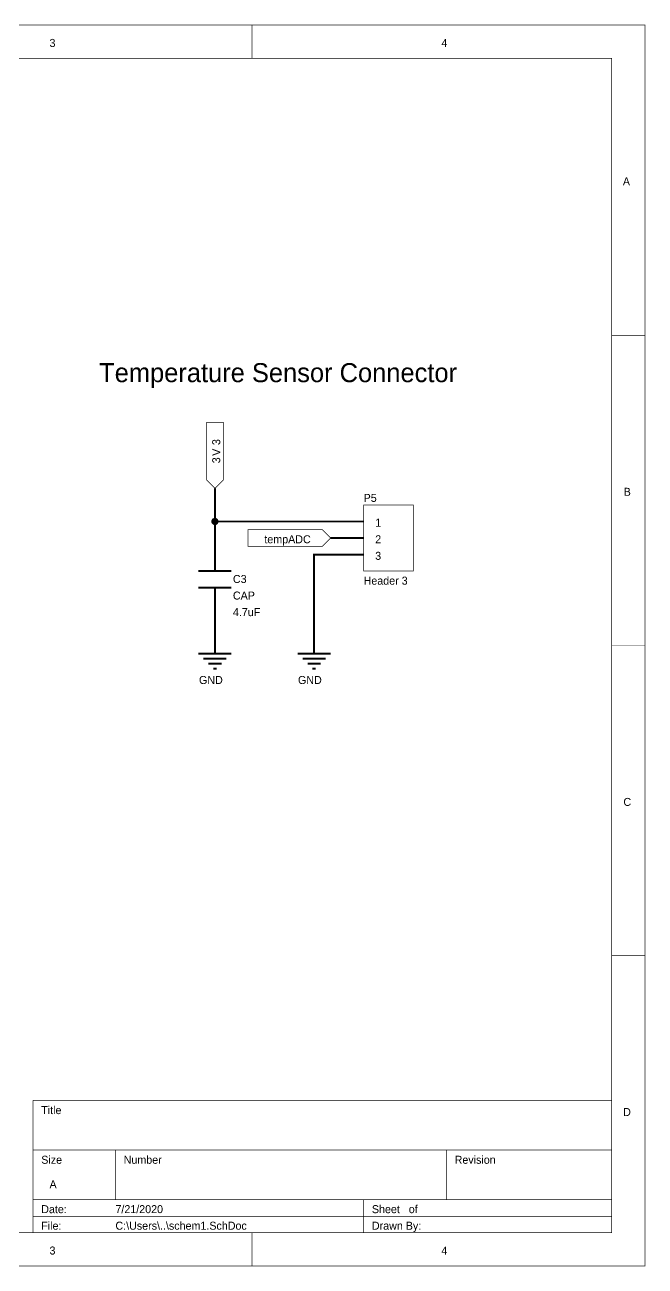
# Model space of a CAD drawing. Header units: millimetres. Extents: x 0 to 9.5, y 0 to 7.5.
# Drawn here: x 5.75 to 9.5, y 0 to 7.5 of the extents above; entities that cross this region are included whole.
import ezdxf

# ---------------------------------------------------------------- set-up
doc = ezdxf.new("R2010")
doc.units = ezdxf.units.MM
doc.header["$MEASUREMENT"] = 0
doc.layers.add('Sheet', color=255, linetype='Continuous')

msp = doc.modelspace()

# ---------------------------------------------------------------- linework, layer by layer
at = {"layer": 'Sheet', "const_width": 0.0039}
for points in [[(0.0008, 7.5), (0.0008, 0), (9.4996, 0), (9.4996, 7.5), (0.0008, 7.5), (0.0008, 7.5)], [(0.0008, 7.5), (9.4996, 7.5), (9.4996, 0), (0.0008, 0), (0.0008, 7.5)], [(0.2009, 7.2999), (0.2009, 0.1997), (9.2995, 0.1997), (9.2995, 7.2999), (0.2009, 7.2999), (0.2009, 7.2999)], [(0.2009, 7.2999), (9.2995, 7.2999), (9.2995, 0.1997), (0.2009, 0.1997), (0.2009, 7.2999)], [(6.9499, 4.7498), (6.8999, 4.6998), (6.8499, 4.7498), (6.8499, 5.0996), (6.9499, 5.0996), (6.9499, 4.7498)], [(6.9499, 4.7498), (6.8999, 4.6998), (6.8499, 4.7498), (6.8499, 5.0996), (6.9499, 5.0996), (6.9499, 4.7498)], [(7.7999, 4.5997), (7.7999, 4.1999), (8.0997, 4.1999), (8.0997, 4.5997), (7.7999, 4.5997), (7.7999, 4.5997)], [(7.7999, 4.5997), (8.0997, 4.5997), (8.0997, 4.1999), (7.7999, 4.1999), (7.7999, 4.5997)], [(7.1, 4.35), (7.1, 4.4496), (7.5498, 4.4496), (7.5998, 4.3996), (7.5498, 4.35), (7.1, 4.35)], [(7.1, 4.35), (7.1, 4.4496), (7.5498, 4.4496), (7.5998, 4.3996), (7.5498, 4.35), (7.1, 4.35)]]:
    msp.add_lwpolyline(points, close=True, dxfattribs=at)
at = {"layer": 'Sheet'}
for points, const_width in [([(7.125, 7.5), (7.125, 7.2999)], 0.0039), ([(9.4996, 7.5), (9.2995, 7.5)], 0.0039), ([(9.4996, 7.5), (9.4996, 7.2999)], 0.0039), ([(9.4996, 5.625), (9.2995, 5.625)], 0.0039), ([(6.8999, 4.6998), (6.8999, 4.4997), (6.8999, 4.3996)], 0.0118), ([(6.8799, 4.4997), (6.8799, 4.5009), (6.8799, 4.5018), (6.8803, 4.5026), (6.8803, 4.5038), (6.8807, 4.5047), (6.8807, 4.5055), (6.8811, 4.5068), (6.8815, 4.5076), (6.882, 4.5084), (6.8824, 4.5093), (6.8828, 4.5101), (6.8832, 4.5109), (6.884, 4.5118), (6.8845, 4.5126), (6.8853, 4.513), (6.8857, 4.5138), (6.8865, 4.5147), (6.8874, 4.5151), (6.8878, 4.5159), (6.8886, 4.5163), (6.8895, 4.5168), (6.8903, 4.5172), (6.8911, 4.5176), (6.8924, 4.518), (6.8932, 4.5184), (6.894, 4.5188), (6.8949, 4.5193), (6.8957, 4.5193), (6.897, 4.5193), (6.8978, 4.5197), (6.899, 4.5197), (6.8999, 4.5197)], 0.0039), ([(6.8799, 4.4997), (6.8799, 4.5009), (6.8799, 4.5018), (6.8803, 4.5026), (6.8803, 4.5038), (6.8807, 4.5047), (6.8807, 4.5055), (6.8811, 4.5068), (6.8815, 4.5076), (6.882, 4.5084), (6.8824, 4.5093), (6.8828, 4.5101), (6.8832, 4.5109), (6.884, 4.5118), (6.8845, 4.5126), (6.8853, 4.513), (6.8857, 4.5138), (6.8865, 4.5147), (6.8874, 4.5151), (6.8878, 4.5159), (6.8886, 4.5163), (6.8895, 4.5168), (6.8903, 4.5172), (6.8911, 4.5176), (6.8924, 4.518), (6.8932, 4.5184), (6.894, 4.5188), (6.8949, 4.5193), (6.8957, 4.5193), (6.897, 4.5193), (6.8978, 4.5197), (6.899, 4.5197), (6.8999, 4.5197)], 0.0039), ([(6.8799, 4.4997), (6.8799, 4.5009), (6.8799, 4.5018), (6.8803, 4.5026), (6.8803, 4.5038), (6.8807, 4.5047), (6.8807, 4.5055), (6.8811, 4.5068), (6.8815, 4.5076), (6.882, 4.5084), (6.8824, 4.5093), (6.8828, 4.5101), (6.8832, 4.5109), (6.884, 4.5118), (6.8845, 4.5126), (6.8853, 4.513), (6.8857, 4.5138), (6.8865, 4.5147), (6.8874, 4.5151), (6.8878, 4.5159), (6.8886, 4.5163), (6.8895, 4.5168), (6.8903, 4.5172), (6.8911, 4.5176), (6.8924, 4.518), (6.8932, 4.5184), (6.894, 4.5188), (6.8949, 4.5193), (6.8957, 4.5193), (6.897, 4.5193), (6.8978, 4.5197), (6.899, 4.5197), (6.8999, 4.5197)], 0.0039), ([(6.8799, 4.4997), (6.8799, 4.5009), (6.8799, 4.5018), (6.8803, 4.5026), (6.8803, 4.5038), (6.8807, 4.5047), (6.8807, 4.5055), (6.8811, 4.5068), (6.8815, 4.5076), (6.882, 4.5084), (6.8824, 4.5093), (6.8828, 4.5101), (6.8832, 4.5109), (6.884, 4.5118), (6.8845, 4.5126), (6.8853, 4.513), (6.8857, 4.5138), (6.8865, 4.5147), (6.8874, 4.5151), (6.8878, 4.5159), (6.8886, 4.5163), (6.8895, 4.5168), (6.8903, 4.5172), (6.8911, 4.5176), (6.8924, 4.518), (6.8932, 4.5184), (6.894, 4.5188), (6.8949, 4.5193), (6.8957, 4.5193), (6.897, 4.5193), (6.8978, 4.5197), (6.899, 4.5197), (6.8999, 4.5197)], 0.0039), ([(6.8799, 4.4997), (6.8799, 4.5009), (6.8799, 4.5018), (6.8803, 4.5026), (6.8803, 4.5038), (6.8807, 4.5047), (6.8807, 4.5055), (6.8811, 4.5068), (6.8815, 4.5076), (6.882, 4.5084), (6.8824, 4.5093), (6.8828, 4.5101), (6.8832, 4.5109), (6.884, 4.5118), (6.8845, 4.5126), (6.8853, 4.513), (6.8857, 4.5138), (6.8865, 4.5147), (6.8874, 4.5151), (6.8878, 4.5159), (6.8886, 4.5163), (6.8895, 4.5168), (6.8903, 4.5172), (6.8911, 4.5176), (6.8924, 4.518), (6.8932, 4.5184), (6.894, 4.5188), (6.8949, 4.5193), (6.8957, 4.5193), (6.897, 4.5193), (6.8978, 4.5197), (6.899, 4.5197), (6.8999, 4.5197)], 0.0039), ([(6.8799, 4.4997), (6.8799, 4.5009), (6.8799, 4.5018), (6.8803, 4.5026), (6.8803, 4.5038), (6.8807, 4.5047), (6.8807, 4.5055), (6.8811, 4.5068), (6.8815, 4.5076), (6.882, 4.5084), (6.8824, 4.5093), (6.8828, 4.5101), (6.8832, 4.5109), (6.884, 4.5118), (6.8845, 4.5126), (6.8853, 4.513), (6.8857, 4.5138), (6.8865, 4.5147), (6.8874, 4.5151), (6.8878, 4.5159), (6.8886, 4.5163), (6.8895, 4.5168), (6.8903, 4.5172), (6.8911, 4.5176), (6.8924, 4.518), (6.8932, 4.5184), (6.894, 4.5188), (6.8949, 4.5193), (6.8957, 4.5193), (6.897, 4.5193), (6.8978, 4.5197), (6.899, 4.5197), (6.8999, 4.5197)], 0.0039), ([(6.8799, 4.4997), (6.8799, 4.5009), (6.8799, 4.5018), (6.8803, 4.5026), (6.8803, 4.5038), (6.8807, 4.5047), (6.8807, 4.5055), (6.8811, 4.5068), (6.8815, 4.5076), (6.882, 4.5084), (6.8824, 4.5093), (6.8828, 4.5101), (6.8832, 4.5109), (6.884, 4.5118), (6.8845, 4.5126), (6.8853, 4.513), (6.8857, 4.5138), (6.8865, 4.5147), (6.8874, 4.5151), (6.8878, 4.5159), (6.8886, 4.5163), (6.8895, 4.5168), (6.8903, 4.5172), (6.8911, 4.5176), (6.8924, 4.518), (6.8932, 4.5184), (6.894, 4.5188), (6.8949, 4.5193), (6.8957, 4.5193), (6.897, 4.5193), (6.8978, 4.5197), (6.899, 4.5197), (6.8999, 4.5197)], 0.0039), ([(6.8799, 4.4997), (6.8799, 4.5009), (6.8799, 4.5018), (6.8803, 4.5026), (6.8803, 4.5038), (6.8807, 4.5047), (6.8807, 4.5055), (6.8811, 4.5068), (6.8815, 4.5076), (6.882, 4.5084), (6.8824, 4.5093), (6.8828, 4.5101), (6.8832, 4.5109), (6.884, 4.5118), (6.8845, 4.5126), (6.8853, 4.513), (6.8857, 4.5138), (6.8865, 4.5147), (6.8874, 4.5151), (6.8878, 4.5159), (6.8886, 4.5163), (6.8895, 4.5168), (6.8903, 4.5172), (6.8911, 4.5176), (6.8924, 4.518), (6.8932, 4.5184), (6.894, 4.5188), (6.8949, 4.5193), (6.8957, 4.5193), (6.897, 4.5193), (6.8978, 4.5197), (6.899, 4.5197), (6.8999, 4.5197)], 0.0039), ([(7.5998, 4.4997), (6.8999, 4.4997)], 0.0118), ([(6.8999, 4.5197), (6.8999, 4.5197)], 0.0039), ([(6.8999, 4.5197), (6.9011, 4.5197), (6.902, 4.5197), (6.9028, 4.5193), (6.9041, 4.5193), (6.9049, 4.5193), (6.9057, 4.5188), (6.907, 4.5184), (6.9078, 4.518), (6.9086, 4.5176), (6.9095, 4.5172), (6.9103, 4.5168), (6.9111, 4.5163), (6.912, 4.5159), (6.9128, 4.5151), (6.9132, 4.5147), (6.9141, 4.5138), (6.9149, 4.513), (6.9153, 4.5126), (6.9161, 4.5118), (6.9166, 4.5109), (6.917, 4.5101), (6.9174, 4.5093), (6.9178, 4.5084), (6.9182, 4.5076), (6.9186, 4.5068), (6.9191, 4.5055), (6.9195, 4.5047), (6.9195, 4.5038), (6.9195, 4.5026), (6.9199, 4.5018), (6.9199, 4.5009), (6.9199, 4.4997)], 0.0039), ([(6.8999, 4.5197), (6.8999, 4.5197)], 0.0039), ([(6.8999, 4.5197), (6.9011, 4.5197), (6.902, 4.5197), (6.9028, 4.5193), (6.9041, 4.5193), (6.9049, 4.5193), (6.9057, 4.5188), (6.907, 4.5184), (6.9078, 4.518), (6.9086, 4.5176), (6.9095, 4.5172), (6.9103, 4.5168), (6.9111, 4.5163), (6.912, 4.5159), (6.9128, 4.5151), (6.9132, 4.5147), (6.9141, 4.5138), (6.9149, 4.513), (6.9153, 4.5126), (6.9161, 4.5118), (6.9166, 4.5109), (6.917, 4.5101), (6.9174, 4.5093), (6.9178, 4.5084), (6.9182, 4.5076), (6.9186, 4.5068), (6.9191, 4.5055), (6.9195, 4.5047), (6.9195, 4.5038), (6.9195, 4.5026), (6.9199, 4.5018), (6.9199, 4.5009), (6.9199, 4.4997)], 0.0039), ([(6.8999, 4.5197), (6.8999, 4.5197)], 0.0039), ([(6.8999, 4.5197), (6.9011, 4.5197), (6.902, 4.5197), (6.9028, 4.5193), (6.9041, 4.5193), (6.9049, 4.5193), (6.9057, 4.5188), (6.907, 4.5184), (6.9078, 4.518), (6.9086, 4.5176), (6.9095, 4.5172), (6.9103, 4.5168), (6.9111, 4.5163), (6.912, 4.5159), (6.9128, 4.5151), (6.9132, 4.5147), (6.9141, 4.5138), (6.9149, 4.513), (6.9153, 4.5126), (6.9161, 4.5118), (6.9166, 4.5109), (6.917, 4.5101), (6.9174, 4.5093), (6.9178, 4.5084), (6.9182, 4.5076), (6.9186, 4.5068), (6.9191, 4.5055), (6.9195, 4.5047), (6.9195, 4.5038), (6.9195, 4.5026), (6.9199, 4.5018), (6.9199, 4.5009), (6.9199, 4.4997)], 0.0039), ([(6.8999, 4.5197), (6.8999, 4.5197)], 0.0039), ([(6.8999, 4.5197), (6.9011, 4.5197), (6.902, 4.5197), (6.9028, 4.5193), (6.9041, 4.5193), (6.9049, 4.5193), (6.9057, 4.5188), (6.907, 4.5184), (6.9078, 4.518), (6.9086, 4.5176), (6.9095, 4.5172), (6.9103, 4.5168), (6.9111, 4.5163), (6.912, 4.5159), (6.9128, 4.5151), (6.9132, 4.5147), (6.9141, 4.5138), (6.9149, 4.513), (6.9153, 4.5126), (6.9161, 4.5118), (6.9166, 4.5109), (6.917, 4.5101), (6.9174, 4.5093), (6.9178, 4.5084), (6.9182, 4.5076), (6.9186, 4.5068), (6.9191, 4.5055), (6.9195, 4.5047), (6.9195, 4.5038), (6.9195, 4.5026), (6.9199, 4.5018), (6.9199, 4.5009), (6.9199, 4.4997)], 0.0039), ([(6.8999, 4.5197), (6.8999, 4.5197)], 0.0039), ([(6.8999, 4.5197), (6.9011, 4.5197), (6.902, 4.5197), (6.9028, 4.5193), (6.9041, 4.5193), (6.9049, 4.5193), (6.9057, 4.5188), (6.907, 4.5184), (6.9078, 4.518), (6.9086, 4.5176), (6.9095, 4.5172), (6.9103, 4.5168), (6.9111, 4.5163), (6.912, 4.5159), (6.9128, 4.5151), (6.9132, 4.5147), (6.9141, 4.5138), (6.9149, 4.513), (6.9153, 4.5126), (6.9161, 4.5118), (6.9166, 4.5109), (6.917, 4.5101), (6.9174, 4.5093), (6.9178, 4.5084), (6.9182, 4.5076), (6.9186, 4.5068), (6.9191, 4.5055), (6.9195, 4.5047), (6.9195, 4.5038), (6.9195, 4.5026), (6.9199, 4.5018), (6.9199, 4.5009), (6.9199, 4.4997)], 0.0039), ([(6.8999, 4.5197), (6.8999, 4.5197)], 0.0039), ([(6.8999, 4.5197), (6.9011, 4.5197), (6.902, 4.5197), (6.9028, 4.5193), (6.9041, 4.5193), (6.9049, 4.5193), (6.9057, 4.5188), (6.907, 4.5184), (6.9078, 4.518), (6.9086, 4.5176), (6.9095, 4.5172), (6.9103, 4.5168), (6.9111, 4.5163), (6.912, 4.5159), (6.9128, 4.5151), (6.9132, 4.5147), (6.9141, 4.5138), (6.9149, 4.513), (6.9153, 4.5126), (6.9161, 4.5118), (6.9166, 4.5109), (6.917, 4.5101), (6.9174, 4.5093), (6.9178, 4.5084), (6.9182, 4.5076), (6.9186, 4.5068), (6.9191, 4.5055), (6.9195, 4.5047), (6.9195, 4.5038), (6.9195, 4.5026), (6.9199, 4.5018), (6.9199, 4.5009), (6.9199, 4.4997)], 0.0039), ([(6.8999, 4.5197), (6.8999, 4.5197)], 0.0039), ([(6.8999, 4.5197), (6.9011, 4.5197), (6.902, 4.5197), (6.9028, 4.5193), (6.9041, 4.5193), (6.9049, 4.5193), (6.9057, 4.5188), (6.907, 4.5184), (6.9078, 4.518), (6.9086, 4.5176), (6.9095, 4.5172), (6.9103, 4.5168), (6.9111, 4.5163), (6.912, 4.5159), (6.9128, 4.5151), (6.9132, 4.5147), (6.9141, 4.5138), (6.9149, 4.513), (6.9153, 4.5126), (6.9161, 4.5118), (6.9166, 4.5109), (6.917, 4.5101), (6.9174, 4.5093), (6.9178, 4.5084), (6.9182, 4.5076), (6.9186, 4.5068), (6.9191, 4.5055), (6.9195, 4.5047), (6.9195, 4.5038), (6.9195, 4.5026), (6.9199, 4.5018), (6.9199, 4.5009), (6.9199, 4.4997)], 0.0039), ([(6.8999, 4.5197), (6.8999, 4.5197)], 0.0039), ([(6.8999, 4.5197), (6.9011, 4.5197), (6.902, 4.5197), (6.9028, 4.5193), (6.9041, 4.5193), (6.9049, 4.5193), (6.9057, 4.5188), (6.907, 4.5184), (6.9078, 4.518), (6.9086, 4.5176), (6.9095, 4.5172), (6.9103, 4.5168), (6.9111, 4.5163), (6.912, 4.5159), (6.9128, 4.5151), (6.9132, 4.5147), (6.9141, 4.5138), (6.9149, 4.513), (6.9153, 4.5126), (6.9161, 4.5118), (6.9166, 4.5109), (6.917, 4.5101), (6.9174, 4.5093), (6.9178, 4.5084), (6.9182, 4.5076), (6.9186, 4.5068), (6.9191, 4.5055), (6.9195, 4.5047), (6.9195, 4.5038), (6.9195, 4.5026), (6.9199, 4.5018), (6.9199, 4.5009), (6.9199, 4.4997)], 0.0039), ([(7.7999, 4.4997), (7.5998, 4.4997)], 0.0118), ([(6.8999, 4.4797), (6.899, 4.4797), (6.8978, 4.4797), (6.897, 4.4801), (6.8957, 4.4801), (6.8949, 4.4805), (6.894, 4.4805), (6.8932, 4.4809), (6.8924, 4.4813), (6.8911, 4.4817), (6.8903, 4.4822), (6.8895, 4.4826), (6.8886, 4.483), (6.8878, 4.4838), (6.8874, 4.4842), (6.8865, 4.4851), (6.8857, 4.4855), (6.8853, 4.4863), (6.8845, 4.4872), (6.884, 4.4876), (6.8832, 4.4884), (6.8828, 4.4892), (6.8824, 4.4901), (6.882, 4.4909), (6.8815, 4.4922), (6.8811, 4.493), (6.8807, 4.4938), (6.8807, 4.4947), (6.8803, 4.4955), (6.8803, 4.4967), (6.8799, 4.4976), (6.8799, 4.4988), (6.8799, 4.4997)], 0.0039), ([(6.8799, 4.4997), (6.8799, 4.4997)], 0.0039), ([(6.8999, 4.4797), (6.899, 4.4797), (6.8978, 4.4797), (6.897, 4.4801), (6.8957, 4.4801), (6.8949, 4.4805), (6.894, 4.4805), (6.8932, 4.4809), (6.8924, 4.4813), (6.8911, 4.4817), (6.8903, 4.4822), (6.8895, 4.4826), (6.8886, 4.483), (6.8878, 4.4838), (6.8874, 4.4842), (6.8865, 4.4851), (6.8857, 4.4855), (6.8853, 4.4863), (6.8845, 4.4872), (6.884, 4.4876), (6.8832, 4.4884), (6.8828, 4.4892), (6.8824, 4.4901), (6.882, 4.4909), (6.8815, 4.4922), (6.8811, 4.493), (6.8807, 4.4938), (6.8807, 4.4947), (6.8803, 4.4955), (6.8803, 4.4967), (6.8799, 4.4976), (6.8799, 4.4988), (6.8799, 4.4997)], 0.0039), ([(6.8799, 4.4997), (6.8799, 4.4997)], 0.0039), ([(6.8999, 4.4797), (6.899, 4.4797), (6.8978, 4.4797), (6.897, 4.4801), (6.8957, 4.4801), (6.8949, 4.4805), (6.894, 4.4805), (6.8932, 4.4809), (6.8924, 4.4813), (6.8911, 4.4817), (6.8903, 4.4822), (6.8895, 4.4826), (6.8886, 4.483), (6.8878, 4.4838), (6.8874, 4.4842), (6.8865, 4.4851), (6.8857, 4.4855), (6.8853, 4.4863), (6.8845, 4.4872), (6.884, 4.4876), (6.8832, 4.4884), (6.8828, 4.4892), (6.8824, 4.4901), (6.882, 4.4909), (6.8815, 4.4922), (6.8811, 4.493), (6.8807, 4.4938), (6.8807, 4.4947), (6.8803, 4.4955), (6.8803, 4.4967), (6.8799, 4.4976), (6.8799, 4.4988), (6.8799, 4.4997)], 0.0039), ([(6.8799, 4.4997), (6.8799, 4.4997)], 0.0039), ([(6.8999, 4.4797), (6.899, 4.4797), (6.8978, 4.4797), (6.897, 4.4801), (6.8957, 4.4801), (6.8949, 4.4805), (6.894, 4.4805), (6.8932, 4.4809), (6.8924, 4.4813), (6.8911, 4.4817), (6.8903, 4.4822), (6.8895, 4.4826), (6.8886, 4.483), (6.8878, 4.4838), (6.8874, 4.4842), (6.8865, 4.4851), (6.8857, 4.4855), (6.8853, 4.4863), (6.8845, 4.4872), (6.884, 4.4876), (6.8832, 4.4884), (6.8828, 4.4892), (6.8824, 4.4901), (6.882, 4.4909), (6.8815, 4.4922), (6.8811, 4.493), (6.8807, 4.4938), (6.8807, 4.4947), (6.8803, 4.4955), (6.8803, 4.4967), (6.8799, 4.4976), (6.8799, 4.4988), (6.8799, 4.4997)], 0.0039), ([(6.8799, 4.4997), (6.8799, 4.4997)], 0.0039), ([(6.8999, 4.4797), (6.899, 4.4797), (6.8978, 4.4797), (6.897, 4.4801), (6.8957, 4.4801), (6.8949, 4.4805), (6.894, 4.4805), (6.8932, 4.4809), (6.8924, 4.4813), (6.8911, 4.4817), (6.8903, 4.4822), (6.8895, 4.4826), (6.8886, 4.483), (6.8878, 4.4838), (6.8874, 4.4842), (6.8865, 4.4851), (6.8857, 4.4855), (6.8853, 4.4863), (6.8845, 4.4872), (6.884, 4.4876), (6.8832, 4.4884), (6.8828, 4.4892), (6.8824, 4.4901), (6.882, 4.4909), (6.8815, 4.4922), (6.8811, 4.493), (6.8807, 4.4938), (6.8807, 4.4947), (6.8803, 4.4955), (6.8803, 4.4967), (6.8799, 4.4976), (6.8799, 4.4988), (6.8799, 4.4997)], 0.0039), ([(6.8799, 4.4997), (6.8799, 4.4997)], 0.0039), ([(6.8999, 4.4797), (6.899, 4.4797), (6.8978, 4.4797), (6.897, 4.4801), (6.8957, 4.4801), (6.8949, 4.4805), (6.894, 4.4805), (6.8932, 4.4809), (6.8924, 4.4813), (6.8911, 4.4817), (6.8903, 4.4822), (6.8895, 4.4826), (6.8886, 4.483), (6.8878, 4.4838), (6.8874, 4.4842), (6.8865, 4.4851), (6.8857, 4.4855), (6.8853, 4.4863), (6.8845, 4.4872), (6.884, 4.4876), (6.8832, 4.4884), (6.8828, 4.4892), (6.8824, 4.4901), (6.882, 4.4909), (6.8815, 4.4922), (6.8811, 4.493), (6.8807, 4.4938), (6.8807, 4.4947), (6.8803, 4.4955), (6.8803, 4.4967), (6.8799, 4.4976), (6.8799, 4.4988), (6.8799, 4.4997)], 0.0039), ([(6.8799, 4.4997), (6.8799, 4.4997)], 0.0039), ([(6.8999, 4.4797), (6.899, 4.4797), (6.8978, 4.4797), (6.897, 4.4801), (6.8957, 4.4801), (6.8949, 4.4805), (6.894, 4.4805), (6.8932, 4.4809), (6.8924, 4.4813), (6.8911, 4.4817), (6.8903, 4.4822), (6.8895, 4.4826), (6.8886, 4.483), (6.8878, 4.4838), (6.8874, 4.4842), (6.8865, 4.4851), (6.8857, 4.4855), (6.8853, 4.4863), (6.8845, 4.4872), (6.884, 4.4876), (6.8832, 4.4884), (6.8828, 4.4892), (6.8824, 4.4901), (6.882, 4.4909), (6.8815, 4.4922), (6.8811, 4.493), (6.8807, 4.4938), (6.8807, 4.4947), (6.8803, 4.4955), (6.8803, 4.4967), (6.8799, 4.4976), (6.8799, 4.4988), (6.8799, 4.4997)], 0.0039), ([(6.8799, 4.4997), (6.8799, 4.4997)], 0.0039), ([(6.8999, 4.4797), (6.899, 4.4797), (6.8978, 4.4797), (6.897, 4.4801), (6.8957, 4.4801), (6.8949, 4.4805), (6.894, 4.4805), (6.8932, 4.4809), (6.8924, 4.4813), (6.8911, 4.4817), (6.8903, 4.4822), (6.8895, 4.4826), (6.8886, 4.483), (6.8878, 4.4838), (6.8874, 4.4842), (6.8865, 4.4851), (6.8857, 4.4855), (6.8853, 4.4863), (6.8845, 4.4872), (6.884, 4.4876), (6.8832, 4.4884), (6.8828, 4.4892), (6.8824, 4.4901), (6.882, 4.4909), (6.8815, 4.4922), (6.8811, 4.493), (6.8807, 4.4938), (6.8807, 4.4947), (6.8803, 4.4955), (6.8803, 4.4967), (6.8799, 4.4976), (6.8799, 4.4988), (6.8799, 4.4997)], 0.0039), ([(6.8799, 4.4997), (6.8799, 4.4997)], 0.0039), ([(6.9199, 4.4997), (6.9199, 4.4988), (6.9199, 4.4976), (6.9195, 4.4967), (6.9195, 4.4955), (6.9195, 4.4947), (6.9191, 4.4938), (6.9186, 4.493), (6.9182, 4.4922), (6.9178, 4.4909), (6.9174, 4.4901), (6.917, 4.4892), (6.9166, 4.4884), (6.9161, 4.4876), (6.9153, 4.4872), (6.9149, 4.4863), (6.9141, 4.4855), (6.9132, 4.4851), (6.9128, 4.4842), (6.912, 4.4838), (6.9111, 4.483), (6.9103, 4.4826), (6.9095, 4.4822), (6.9086, 4.4817), (6.9078, 4.4813), (6.907, 4.4809), (6.9057, 4.4805), (6.9049, 4.4805), (6.9041, 4.4801), (6.9028, 4.4801), (6.902, 4.4797), (6.9011, 4.4797), (6.8999, 4.4797)], 0.0039), ([(6.9199, 4.4997), (6.9199, 4.4988), (6.9199, 4.4976), (6.9195, 4.4967), (6.9195, 4.4955), (6.9195, 4.4947), (6.9191, 4.4938), (6.9186, 4.493), (6.9182, 4.4922), (6.9178, 4.4909), (6.9174, 4.4901), (6.917, 4.4892), (6.9166, 4.4884), (6.9161, 4.4876), (6.9153, 4.4872), (6.9149, 4.4863), (6.9141, 4.4855), (6.9132, 4.4851), (6.9128, 4.4842), (6.912, 4.4838), (6.9111, 4.483), (6.9103, 4.4826), (6.9095, 4.4822), (6.9086, 4.4817), (6.9078, 4.4813), (6.907, 4.4809), (6.9057, 4.4805), (6.9049, 4.4805), (6.9041, 4.4801), (6.9028, 4.4801), (6.902, 4.4797), (6.9011, 4.4797), (6.8999, 4.4797)], 0.0039), ([(6.9199, 4.4997), (6.9199, 4.4988), (6.9199, 4.4976), (6.9195, 4.4967), (6.9195, 4.4955), (6.9195, 4.4947), (6.9191, 4.4938), (6.9186, 4.493), (6.9182, 4.4922), (6.9178, 4.4909), (6.9174, 4.4901), (6.917, 4.4892), (6.9166, 4.4884), (6.9161, 4.4876), (6.9153, 4.4872), (6.9149, 4.4863), (6.9141, 4.4855), (6.9132, 4.4851), (6.9128, 4.4842), (6.912, 4.4838), (6.9111, 4.483), (6.9103, 4.4826), (6.9095, 4.4822), (6.9086, 4.4817), (6.9078, 4.4813), (6.907, 4.4809), (6.9057, 4.4805), (6.9049, 4.4805), (6.9041, 4.4801), (6.9028, 4.4801), (6.902, 4.4797), (6.9011, 4.4797), (6.8999, 4.4797)], 0.0039), ([(6.9199, 4.4997), (6.9199, 4.4988), (6.9199, 4.4976), (6.9195, 4.4967), (6.9195, 4.4955), (6.9195, 4.4947), (6.9191, 4.4938), (6.9186, 4.493), (6.9182, 4.4922), (6.9178, 4.4909), (6.9174, 4.4901), (6.917, 4.4892), (6.9166, 4.4884), (6.9161, 4.4876), (6.9153, 4.4872), (6.9149, 4.4863), (6.9141, 4.4855), (6.9132, 4.4851), (6.9128, 4.4842), (6.912, 4.4838), (6.9111, 4.483), (6.9103, 4.4826), (6.9095, 4.4822), (6.9086, 4.4817), (6.9078, 4.4813), (6.907, 4.4809), (6.9057, 4.4805), (6.9049, 4.4805), (6.9041, 4.4801), (6.9028, 4.4801), (6.902, 4.4797), (6.9011, 4.4797), (6.8999, 4.4797)], 0.0039), ([(6.9199, 4.4997), (6.9199, 4.4988), (6.9199, 4.4976), (6.9195, 4.4967), (6.9195, 4.4955), (6.9195, 4.4947), (6.9191, 4.4938), (6.9186, 4.493), (6.9182, 4.4922), (6.9178, 4.4909), (6.9174, 4.4901), (6.917, 4.4892), (6.9166, 4.4884), (6.9161, 4.4876), (6.9153, 4.4872), (6.9149, 4.4863), (6.9141, 4.4855), (6.9132, 4.4851), (6.9128, 4.4842), (6.912, 4.4838), (6.9111, 4.483), (6.9103, 4.4826), (6.9095, 4.4822), (6.9086, 4.4817), (6.9078, 4.4813), (6.907, 4.4809), (6.9057, 4.4805), (6.9049, 4.4805), (6.9041, 4.4801), (6.9028, 4.4801), (6.902, 4.4797), (6.9011, 4.4797), (6.8999, 4.4797)], 0.0039), ([(6.9199, 4.4997), (6.9199, 4.4988), (6.9199, 4.4976), (6.9195, 4.4967), (6.9195, 4.4955), (6.9195, 4.4947), (6.9191, 4.4938), (6.9186, 4.493), (6.9182, 4.4922), (6.9178, 4.4909), (6.9174, 4.4901), (6.917, 4.4892), (6.9166, 4.4884), (6.9161, 4.4876), (6.9153, 4.4872), (6.9149, 4.4863), (6.9141, 4.4855), (6.9132, 4.4851), (6.9128, 4.4842), (6.912, 4.4838), (6.9111, 4.483), (6.9103, 4.4826), (6.9095, 4.4822), (6.9086, 4.4817), (6.9078, 4.4813), (6.907, 4.4809), (6.9057, 4.4805), (6.9049, 4.4805), (6.9041, 4.4801), (6.9028, 4.4801), (6.902, 4.4797), (6.9011, 4.4797), (6.8999, 4.4797)], 0.0039), ([(6.9199, 4.4997), (6.9199, 4.4988), (6.9199, 4.4976), (6.9195, 4.4967), (6.9195, 4.4955), (6.9195, 4.4947), (6.9191, 4.4938), (6.9186, 4.493), (6.9182, 4.4922), (6.9178, 4.4909), (6.9174, 4.4901), (6.917, 4.4892), (6.9166, 4.4884), (6.9161, 4.4876), (6.9153, 4.4872), (6.9149, 4.4863), (6.9141, 4.4855), (6.9132, 4.4851), (6.9128, 4.4842), (6.912, 4.4838), (6.9111, 4.483), (6.9103, 4.4826), (6.9095, 4.4822), (6.9086, 4.4817), (6.9078, 4.4813), (6.907, 4.4809), (6.9057, 4.4805), (6.9049, 4.4805), (6.9041, 4.4801), (6.9028, 4.4801), (6.902, 4.4797), (6.9011, 4.4797), (6.8999, 4.4797)], 0.0039), ([(6.9199, 4.4997), (6.9199, 4.4988), (6.9199, 4.4976), (6.9195, 4.4967), (6.9195, 4.4955), (6.9195, 4.4947), (6.9191, 4.4938), (6.9186, 4.493), (6.9182, 4.4922), (6.9178, 4.4909), (6.9174, 4.4901), (6.917, 4.4892), (6.9166, 4.4884), (6.9161, 4.4876), (6.9153, 4.4872), (6.9149, 4.4863), (6.9141, 4.4855), (6.9132, 4.4851), (6.9128, 4.4842), (6.912, 4.4838), (6.9111, 4.483), (6.9103, 4.4826), (6.9095, 4.4822), (6.9086, 4.4817), (6.9078, 4.4813), (6.907, 4.4809), (6.9057, 4.4805), (6.9049, 4.4805), (6.9041, 4.4801), (6.9028, 4.4801), (6.902, 4.4797), (6.9011, 4.4797), (6.8999, 4.4797)], 0.0039), ([(6.9199, 4.4997), (6.9199, 4.4997), (6.9199, 4.4997), (6.9199, 4.4997), (6.9199, 4.4997), (6.9199, 4.4997), (6.9199, 4.4997), (6.9199, 4.4997), (6.9199, 4.4997), (6.9199, 4.4997), (6.9199, 4.4997), (6.9199, 4.4997), (6.9199, 4.4997), (6.9199, 4.4997), (6.9199, 4.4997), (6.9199, 4.4997), (6.9199, 4.4997), (6.9199, 4.4997), (6.9199, 4.4997), (6.9199, 4.4997), (6.9199, 4.4997), (6.9199, 4.4997), (6.9199, 4.4997), (6.9199, 4.4997), (6.9199, 4.4997), (6.9199, 4.4997), (6.9199, 4.4997), (6.9199, 4.4997), (6.9199, 4.4997), (6.9199, 4.4997), (6.9199, 4.4997), (6.9199, 4.4997), (6.9199, 4.4997)], 0.0039), ([(6.9199, 4.4997), (6.9199, 4.4997)], 0.0039), ([(6.9199, 4.4997), (6.9199, 4.4997), (6.9199, 4.4997), (6.9199, 4.4997), (6.9199, 4.4997), (6.9199, 4.4997), (6.9199, 4.4997), (6.9199, 4.4997), (6.9199, 4.4997), (6.9199, 4.4997), (6.9199, 4.4997), (6.9199, 4.4997), (6.9199, 4.4997), (6.9199, 4.4997), (6.9199, 4.4997), (6.9199, 4.4997), (6.9199, 4.4997), (6.9199, 4.4997), (6.9199, 4.4997), (6.9199, 4.4997), (6.9199, 4.4997), (6.9199, 4.4997), (6.9199, 4.4997), (6.9199, 4.4997), (6.9199, 4.4997), (6.9199, 4.4997), (6.9199, 4.4997), (6.9199, 4.4997), (6.9199, 4.4997), (6.9199, 4.4997), (6.9199, 4.4997), (6.9199, 4.4997), (6.9199, 4.4997)], 0.0039), ([(6.9199, 4.4997), (6.9199, 4.4997)], 0.0039), ([(6.9199, 4.4997), (6.9199, 4.4997), (6.9199, 4.4997), (6.9199, 4.4997), (6.9199, 4.4997), (6.9199, 4.4997), (6.9199, 4.4997), (6.9199, 4.4997), (6.9199, 4.4997), (6.9199, 4.4997), (6.9199, 4.4997), (6.9199, 4.4997), (6.9199, 4.4997), (6.9199, 4.4997), (6.9199, 4.4997), (6.9199, 4.4997), (6.9199, 4.4997), (6.9199, 4.4997), (6.9199, 4.4997), (6.9199, 4.4997), (6.9199, 4.4997), (6.9199, 4.4997), (6.9199, 4.4997), (6.9199, 4.4997), (6.9199, 4.4997), (6.9199, 4.4997), (6.9199, 4.4997), (6.9199, 4.4997), (6.9199, 4.4997), (6.9199, 4.4997), (6.9199, 4.4997), (6.9199, 4.4997), (6.9199, 4.4997)], 0.0039), ([(6.9199, 4.4997), (6.9199, 4.4997)], 0.0039), ([(6.9199, 4.4997), (6.9199, 4.4997), (6.9199, 4.4997), (6.9199, 4.4997), (6.9199, 4.4997), (6.9199, 4.4997), (6.9199, 4.4997), (6.9199, 4.4997), (6.9199, 4.4997), (6.9199, 4.4997), (6.9199, 4.4997), (6.9199, 4.4997), (6.9199, 4.4997), (6.9199, 4.4997), (6.9199, 4.4997), (6.9199, 4.4997), (6.9199, 4.4997), (6.9199, 4.4997), (6.9199, 4.4997), (6.9199, 4.4997), (6.9199, 4.4997), (6.9199, 4.4997), (6.9199, 4.4997), (6.9199, 4.4997), (6.9199, 4.4997), (6.9199, 4.4997), (6.9199, 4.4997), (6.9199, 4.4997), (6.9199, 4.4997), (6.9199, 4.4997), (6.9199, 4.4997), (6.9199, 4.4997), (6.9199, 4.4997)], 0.0039), ([(6.9199, 4.4997), (6.9199, 4.4997)], 0.0039), ([(6.9199, 4.4997), (6.9199, 4.4997), (6.9199, 4.4997), (6.9199, 4.4997), (6.9199, 4.4997), (6.9199, 4.4997), (6.9199, 4.4997), (6.9199, 4.4997), (6.9199, 4.4997), (6.9199, 4.4997), (6.9199, 4.4997), (6.9199, 4.4997), (6.9199, 4.4997), (6.9199, 4.4997), (6.9199, 4.4997), (6.9199, 4.4997), (6.9199, 4.4997), (6.9199, 4.4997), (6.9199, 4.4997), (6.9199, 4.4997), (6.9199, 4.4997), (6.9199, 4.4997), (6.9199, 4.4997), (6.9199, 4.4997), (6.9199, 4.4997), (6.9199, 4.4997), (6.9199, 4.4997), (6.9199, 4.4997), (6.9199, 4.4997), (6.9199, 4.4997), (6.9199, 4.4997), (6.9199, 4.4997), (6.9199, 4.4997)], 0.0039), ([(6.9199, 4.4997), (6.9199, 4.4997)], 0.0039), ([(6.9199, 4.4997), (6.9199, 4.4997), (6.9199, 4.4997), (6.9199, 4.4997), (6.9199, 4.4997), (6.9199, 4.4997), (6.9199, 4.4997), (6.9199, 4.4997), (6.9199, 4.4997), (6.9199, 4.4997), (6.9199, 4.4997), (6.9199, 4.4997), (6.9199, 4.4997), (6.9199, 4.4997), (6.9199, 4.4997), (6.9199, 4.4997), (6.9199, 4.4997), (6.9199, 4.4997), (6.9199, 4.4997), (6.9199, 4.4997), (6.9199, 4.4997), (6.9199, 4.4997), (6.9199, 4.4997), (6.9199, 4.4997), (6.9199, 4.4997), (6.9199, 4.4997), (6.9199, 4.4997), (6.9199, 4.4997), (6.9199, 4.4997), (6.9199, 4.4997), (6.9199, 4.4997), (6.9199, 4.4997), (6.9199, 4.4997)], 0.0039), ([(6.9199, 4.4997), (6.9199, 4.4997)], 0.0039), ([(6.9199, 4.4997), (6.9199, 4.4997), (6.9199, 4.4997), (6.9199, 4.4997), (6.9199, 4.4997), (6.9199, 4.4997), (6.9199, 4.4997), (6.9199, 4.4997), (6.9199, 4.4997), (6.9199, 4.4997), (6.9199, 4.4997), (6.9199, 4.4997), (6.9199, 4.4997), (6.9199, 4.4997), (6.9199, 4.4997), (6.9199, 4.4997), (6.9199, 4.4997), (6.9199, 4.4997), (6.9199, 4.4997), (6.9199, 4.4997), (6.9199, 4.4997), (6.9199, 4.4997), (6.9199, 4.4997), (6.9199, 4.4997), (6.9199, 4.4997), (6.9199, 4.4997), (6.9199, 4.4997), (6.9199, 4.4997), (6.9199, 4.4997), (6.9199, 4.4997), (6.9199, 4.4997), (6.9199, 4.4997), (6.9199, 4.4997)], 0.0039), ([(6.9199, 4.4997), (6.9199, 4.4997)], 0.0039), ([(6.9199, 4.4997), (6.9199, 4.4997), (6.9199, 4.4997), (6.9199, 4.4997), (6.9199, 4.4997), (6.9199, 4.4997), (6.9199, 4.4997), (6.9199, 4.4997), (6.9199, 4.4997), (6.9199, 4.4997), (6.9199, 4.4997), (6.9199, 4.4997), (6.9199, 4.4997), (6.9199, 4.4997), (6.9199, 4.4997), (6.9199, 4.4997), (6.9199, 4.4997), (6.9199, 4.4997), (6.9199, 4.4997), (6.9199, 4.4997), (6.9199, 4.4997), (6.9199, 4.4997), (6.9199, 4.4997), (6.9199, 4.4997), (6.9199, 4.4997), (6.9199, 4.4997), (6.9199, 4.4997), (6.9199, 4.4997), (6.9199, 4.4997), (6.9199, 4.4997), (6.9199, 4.4997), (6.9199, 4.4997), (6.9199, 4.4997)], 0.0039), ([(6.9199, 4.4997), (6.9199, 4.4997)], 0.0039), ([(6.8999, 4.1999), (6.8999, 4.3996)], 0.0118), ([(7.7999, 4.3996), (7.5998, 4.3996)], 0.0118), ([(7.5998, 4.2999), (7.4998, 4.2999), (7.4998, 3.7996)], 0.0118), ([(7.7999, 4.2999), (7.5998, 4.2999)], 0.0118), ([(6.7998, 4.1999), (6.9999, 4.1999)], 0.0118), ([(6.7998, 4.0998), (6.9999, 4.0998)], 0.0118), ([(6.8999, 4.0998), (6.8999, 3.8997)], 0.0118), ([(6.8999, 3.8997), (6.8999, 3.7996)], 0.0118), ([(6.8999, 3.7996), (6.8999, 3.7)], 0.0118), ([(7.4998, 3.7996), (7.4998, 3.7)], 0.0118), ([(9.4996, 3.75), (9.2995, 3.75)], 0.0039), ([(6.7998, 3.7), (6.9999, 3.7)], 0.0118), ([(7.3997, 3.7), (7.5998, 3.7)], 0.0118), ([(6.8298, 3.6699), (6.9699, 3.6699)], 0.0118), ([(6.8599, 3.6399), (6.9399, 3.6399)], 0.0118), ([(6.8899, 3.6099), (6.9099, 3.6099)], 0.0118), ([(7.4297, 3.6699), (7.5698, 3.6699)], 0.0118), ([(7.4598, 3.6399), (7.5398, 3.6399)], 0.0118), ([(7.4898, 3.6099), (7.5098, 3.6099)], 0.0118), ([(9.4996, 1.875), (9.2995, 1.875)], 0.0039), ([(5.8001, 0.9998), (9.2995, 0.9998)], 0.0039), ([(5.8001, 0.9998), (5.8001, 0.1997)], 0.0039), ([(5.8001, 0.6996), (9.2995, 0.6996)], 0.0039), ([(6.3, 0.6996), (6.3, 0.3998)], 0.0039), ([(8.2998, 0.6996), (8.2998, 0.3998)], 0.0039), ([(5.8001, 0.3998), (9.2995, 0.3998)], 0.0039), ([(7.7999, 0.3998), (7.7999, 0.1997)], 0.0039), ([(5.8001, 0.2998), (9.2995, 0.2998)], 0.0039), ([(7.125, 0), (7.125, 0.1997)], 0.0039), ([(9.4996, 0), (9.4996, 0.1997)], 0.0039)]:
    msp.add_lwpolyline(points, dxfattribs=dict(at, const_width=const_width))
at = {"layer": 'Sheet', "const_width": 0.02}
msp.add_lwpolyline([(6.89, 4.5, 1), (6.91, 4.5, 1)], format="xyb", close=True, dxfattribs=at)

# ---------------------------------------------------------------- texts
at = {"layer": 'Sheet'}
for s, height, p in [('3', 0.0484, (5.8998, 7.3682)), ('4', 0.0484, (8.2694, 7.3682)), ('A', 0.0484, (9.3666, 6.531)), ('Temperature Sensor Connector', 0.115077, (6.1999, 5.3419)), ('P5', 0.04837, (7.7991, 4.6181)), ('B', 0.0484, (9.3716, 4.6548)), ('1', 0.0484, (7.8691, 4.468)), ('tempADC', 0.04837, (7.1988, 4.3679)), ('2', 0.0484, (7.8691, 4.3679)), ('3', 0.0484, (7.8691, 4.2678)), ('C3', 0.04837, (7.0087, 4.1278)), ('Header 3', 0.04837, (7.7991, 4.1177)), ('CAP', 0.04837, (7.0087, 4.0277)), ('4.7uF', 0.04837, (7.0087, 3.9276)), ('GND', 0.04837, (6.8036, 3.5173)), ('GND', 0.04837, (7.4022, 3.5173)), ('C', 0.0484, (9.3699, 2.7802)), ('Title', 0.04837, (5.8497, 0.9173)), ('D', 0.0484, (9.3683, 0.9056)), ('Size', 0.04837, (5.8497, 0.6171)), ('Number', 0.04837, (6.3483, 0.6171)), ('Revision', 0.04837, (8.3494, 0.6171)), ('A', 0.0484, (5.8998, 0.4686)), ('Date:', 0.04837, (5.8497, 0.3185)), ('7/21/2020', 0.04837, (6.2983, 0.3185)), ('Sheet   of', 0.04837, (7.8491, 0.3185)), ('File:', 0.04837, (5.8497, 0.2185)), ('C:\\Users\\..\\schem1.SchDoc', 0.048366, (6.2983, 0.2185)), ('Drawn By:', 0.04837, (7.8491, 0.2185)), ('3', 0.0484, (5.8998, 0.0684)), ('4', 0.0484, (8.2694, 0.0684))]:
    msp.add_text(s, height=height, dxfattribs=at).set_placement(p)
for s, p in [('3', (6.932, 4.9616)), ('3', (6.932, 4.8516)), ('V', (6.932, 4.8966))]:
    msp.add_text(s, height=0.0484, rotation=90, dxfattribs=at).set_placement(p)

doc.saveas('drawing.dxf')
